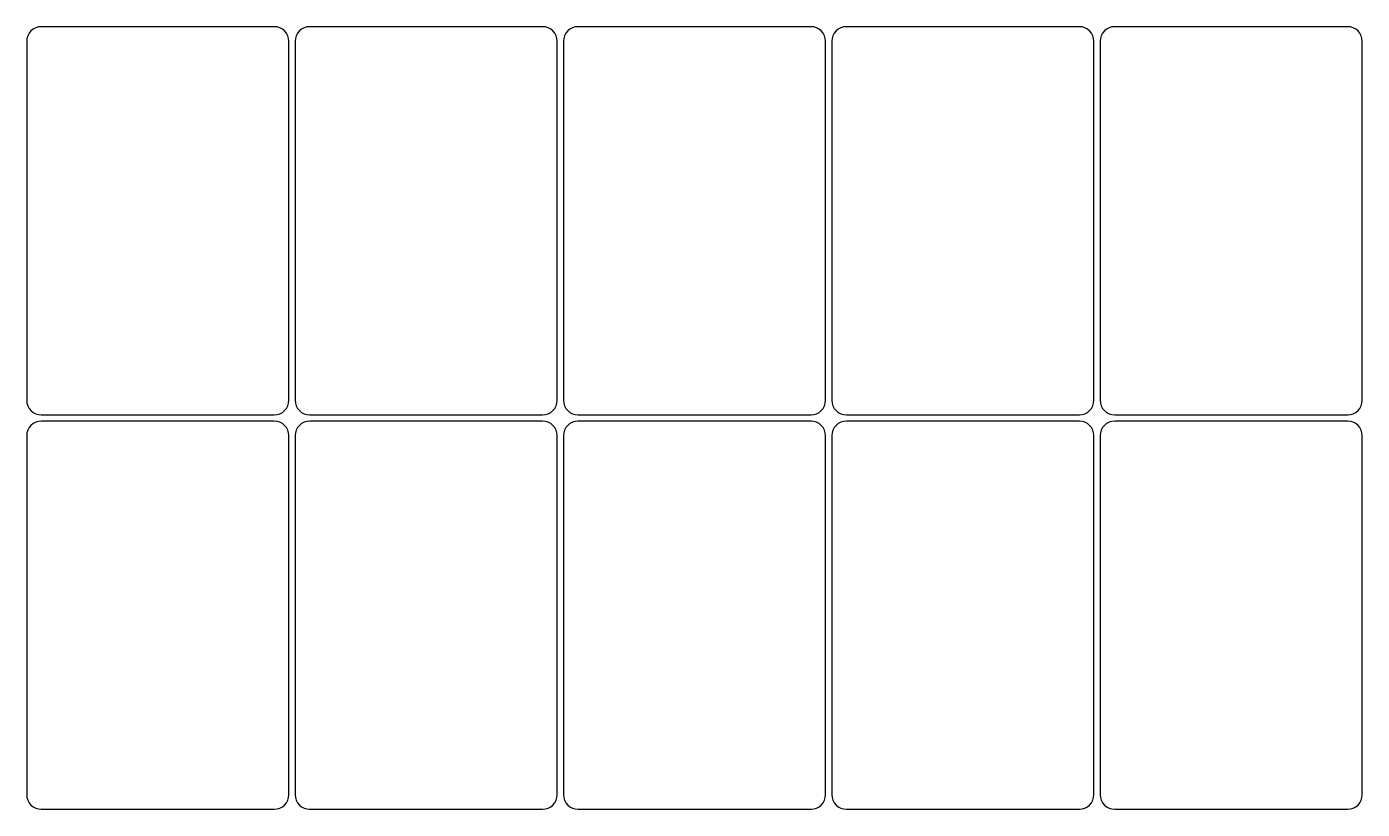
# Model space of a CAD drawing. Header units: millimetres. Extents: x 11 to 286, y -186 to -24.
import ezdxf

# ---------------------------------------------------------------- set-up
doc = ezdxf.new("R2010")
doc.units = ezdxf.units.MM

msp = doc.modelspace()

# ---------------------------------------------------------------- linework, layer by layer
for points in [[(61.92, -104.38, 0.414214), (64.92, -101.38), (64.92, -27.38, 0.414214), (61.92, -24.38), (13.92, -24.38, 0.414214), (10.92, -27.38), (10.92, -101.38, 0.414214), (13.92, -104.38)], [(117.21, -104.38, 0.414214), (120.21, -101.38), (120.21, -27.38, 0.414214), (117.21, -24.38), (69.21, -24.38, 0.414214), (66.21, -27.38), (66.21, -101.38, 0.414214), (69.21, -104.38)], [(172.5, -104.38, 0.414214), (175.5, -101.38), (175.5, -27.38, 0.414214), (172.5, -24.38), (124.5, -24.38, 0.414214), (121.5, -27.38), (121.5, -101.38, 0.414214), (124.5, -104.38)], [(227.78, -104.38, 0.414214), (230.78, -101.38), (230.78, -27.38, 0.414214), (227.78, -24.38), (179.78, -24.38, 0.414214), (176.78, -27.38), (176.78, -101.38, 0.414214), (179.78, -104.38)], [(283.07, -104.38, 0.414214), (286.07, -101.38), (286.07, -27.38, 0.414214), (283.07, -24.38), (235.07, -24.38, 0.414214), (232.07, -27.38), (232.07, -101.38, 0.414214), (235.07, -104.38)], [(61.92, -185.66, 0.414214), (64.92, -182.66), (64.92, -108.66, 0.414214), (61.92, -105.66), (13.92, -105.66, 0.414214), (10.92, -108.66), (10.92, -182.66, 0.414214), (13.92, -185.66)], [(117.21, -185.66, 0.414214), (120.21, -182.66), (120.21, -108.66, 0.414214), (117.21, -105.66), (69.21, -105.66, 0.414214), (66.21, -108.66), (66.21, -182.66, 0.414214), (69.21, -185.66)], [(172.5, -185.66, 0.414214), (175.5, -182.66), (175.5, -108.66, 0.414214), (172.5, -105.66), (124.5, -105.66, 0.414214), (121.5, -108.66), (121.5, -182.66, 0.414214), (124.5, -185.66)], [(227.78, -185.66, 0.414214), (230.78, -182.66), (230.78, -108.66, 0.414214), (227.78, -105.66), (179.78, -105.66, 0.414214), (176.78, -108.66), (176.78, -182.66, 0.414214), (179.78, -185.66)], [(283.07, -185.66, 0.414214), (286.07, -182.66), (286.07, -108.66, 0.414214), (283.07, -105.66), (235.07, -105.66, 0.414214), (232.07, -108.66), (232.07, -182.66, 0.414214), (235.07, -185.66)]]:
    msp.add_lwpolyline(points, format="xyb", close=True)

doc.saveas('drawing.dxf')
